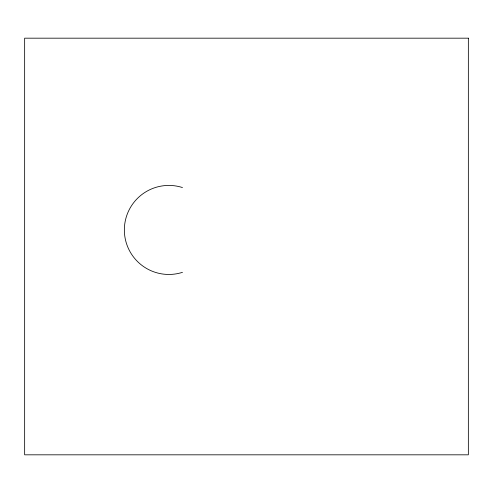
<?xml version="1.0" encoding="UTF-8"?>
<svg xmlns="http://www.w3.org/2000/svg" width="493" height="493" viewBox="0 0 493 493"><rect width="100%" height="100%" fill="white"/><g stroke="black" fill="none" stroke-linecap="round" stroke-linejoin="round"><path stroke-width="0.74" d="M182.478 272.327A44.518 44.518 0 0 1 124.353 229.941A44.518 44.518 0 0 1 182.478 187.556M468.35 38.177L24.65 38.177L24.65 454.823L468.35 454.823L468.35 38.177"/></g></svg>
